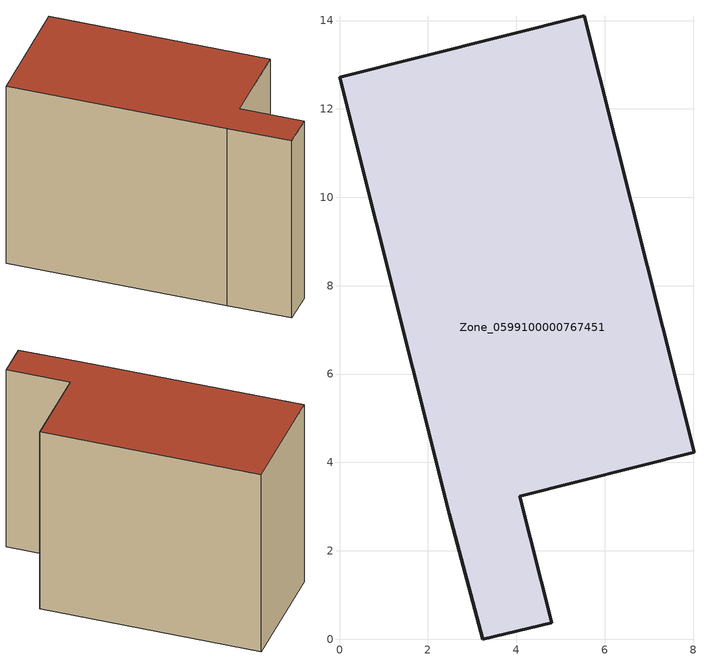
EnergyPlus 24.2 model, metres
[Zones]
Zone_0599100000767451
 floor ground (C_G): 2.48,2.84 0,12.72 5.54,14.11 8.02,4.23 4.08,3.24 4.8,0.37 3.24,0 z0
 wall outside (C_F): 4.8,0.37 4.08,3.24 8.02,4.23 5.54,14.11 0,12.72 2.48,2.84 3.24,0 4.8,0.37 z0:9.31
 roof outside (C_R): 8.02,4.23 5.54,14.11 0,12.72 2.48,2.84 3.24,0 4.8,0.37 4.08,3.24 z9.31
[BUILDING]
Pand.0599100000767451: North Axis=0; Terrain=City; Loads Convergence Tolerance Value=0.04; Temperature Convergence Tolerance Value=0.4; Solar Distribution=FullExterior; Maximum Number of Warmup Days=25; Minimum Number of Warmup Days=1
[Site:Location]
Rotterdam.The.Hague.AP_ZH_NLD Design_Conditions: Latitude=51.96; Longitude=4.45; Time Zone=1; Elevation=-4.5
[SITE:GROUNDTEMPERATURE:BUILDINGSURFACE]
18, 18, 18, 18, 18, 18, 18, 18, 18, 18, 18, 18
[MATERIAL] Thermal Absorptance=0.9; Solar Absorptance=0.7; Visible Absorptance=0.7
Name | Roughness | Thickness | Conductivity | Density | Specific Heat
G.TI.2006-2014 | MediumSmooth | 0.15 | 0.06 | 540 | 1210
F.TI.2006-2014 | Rough | 0.3 | 0.12 | 1920 | 840
R.TI.2006-2014 | MediumRough | 0.2 | 0.08 | 1500 | 1000
[CONSTRUCTION]
C_G: G.TI.2006-2014
C_F: F.TI.2006-2014
C_R: R.TI.2006-2014
[ZONE]
Zone_0599100000767451: Type=1; Multiplier=1; Ceiling Height=Autocalculate; Volume=Autocalculate; Floor Area=autocalculate; Part of Total Floor Area=Yes
[ZONEINFILTRATION:DESIGNFLOWRATE]
Infil_Zone_0599100000767451: Zone or ZoneList or Space or SpaceList=Zone_0599100000767451; Schedule=AlwaysOn; Design Flow Rate Calculation Method=Flow/Area; Flow Rate per Floor Area=0.0015; Constant Term Coefficient=1; Temperature Term Coefficient=0; Velocity Term Coefficient=0; Velocity Squared Term Coefficient=0
[HVACTEMPLATE:ZONE:IDEALLOADSAIRSYSTEM]
Zone_0599100000767451: Maximum Heating Supply Air Temperature=50; Minimum Cooling Supply Air Temperature=13; Maximum Heating Supply Air Humidity Ratio=0.0156; Minimum Cooling Supply Air Humidity Ratio=0.0077; Heating Limit=NoLimit; Cooling Limit=NoLimit; Dehumidification Control Type=ConstantSensibleHeatRatio; Cooling Sensible Heat Ratio=0.7; Dehumidification Setpoint=60; Humidification Control Type=None; Humidification Setpoint=30; Outdoor Air Method=None; Outdoor Air Flow Rate per Person=0.00944; Outdoor Air Flow Rate per Zone Floor Area=0; Outdoor Air Flow Rate per Zone=0; Demand Controlled Ventilation Type=None; Outdoor Air Economizer Type=NoEconomizer; Heat Recovery Type=None; Sensible Heat Recovery Effectiveness=0.7; Latent Heat Recovery Effectiveness=0.65
[ZONECONTROL:THERMOSTAT]
ThermostatControl_Zone_0599100000767451: Zone or ZoneList=Zone_0599100000767451; Control Type Schedule=DualSetpointControlType; Control 1=Thermostat_Zone_0599100000767451; Temperature Difference Between Cutout And Setpoint=0
[THERMOSTATSETPOINT:DUALSETPOINT]
Thermostat_Zone_0599100000767451: Heating Setpoint Temperature Schedule=HeatingSetpoint_Zone_0599100000767451; Cooling Setpoint Temperature Schedule=CoolingSetpoint_Zone_0599100000767451
[SCHEDULE:COMPACT]
HeatingSetpoint_Zone_0599100000767451: Through: 12/31, For: AllDays, Until: 24:00, 21
CoolingSetpoint_Zone_0599100000767451: Through: 12/31, For: AllDays, Until: 24:00, 24
DualSetpointControlType: Through: 12/31, For: AllDays, Until: 24:00, 4
AlwaysOn: Through: 12/31, For: AllDays, Until: 24:00, 1
